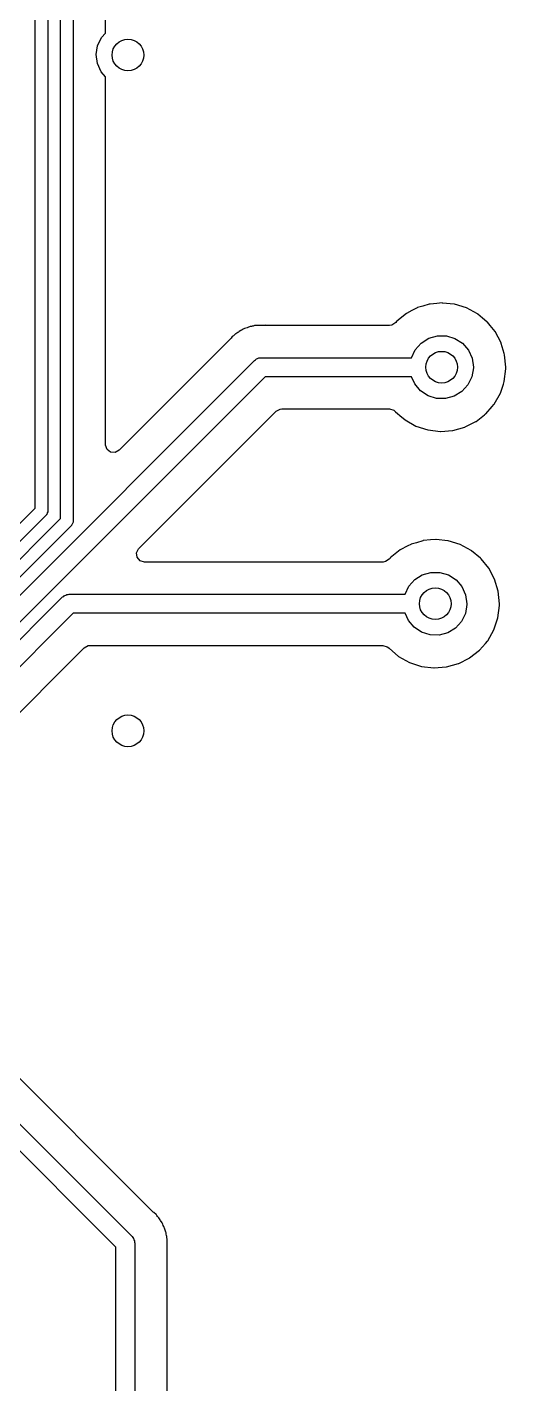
# Model space of a CAD drawing. Extents: x 123 to 292, y -246 to -33.
# Drawn here: x 174.81 to 182.37, y -83.08 to -61.66 of the extents above; entities that cross this region are included whole.
import ezdxf

# ---------------------------------------------------------------- set-up
doc = ezdxf.new("R2010")
doc.units = 0
doc.layers.add('BLACK', color=7, linetype='CONTINUOUS')

msp = doc.modelspace()

# ---------------------------------------------------------------- linework, layer by layer
at = {"layer": 'BLACK', "linetype": 'CONTINUOUS'}
for p, q in [((174.94, -69.2543), (174.94, -45.2481)), ((175.14, -45.2895), (175.14, -69.2958)), ((175.339, -69.4198), (175.339, -45.4135)), ((175.539, -45.455), (175.539, -69.4612)), ((176.048, -61.7573), (176.048, -56.8003)), ((175.925, -61.9568), (175.985, -61.8285)), ((175.985, -61.8285), (176.048, -61.7573)), ((175.903, -62.0969), (175.925, -61.9568)), ((175.921, -62.2375), (175.903, -62.0969)), ((175.979, -62.3672), (175.921, -62.2375)), ((176.048, -62.4498), (175.979, -62.3672)), ((176.048, -68.253), (176.048, -62.4498)), ((180.887, -66.1379), (180.801, -66.1826)), ((180.971, -66.0939), (180.887, -66.1379)), ((180.976, -66.091), (180.971, -66.0939)), ((180.971, -66.0939), (180.971, -66.0939)), ((181.059, -66.0667), (180.976, -66.091)), ((181.16, -66.0369), (181.059, -66.0667)), ((181.166, -66.0352), (181.16, -66.0369)), ((181.16, -66.0369), (181.16, -66.0369)), ((181.172, -66.0346), (181.166, -66.0352)), ((181.281, -66.0248), (181.172, -66.0346)), ((181.172, -66.0346), (181.172, -66.0346)), ((181.363, -66.0172), (181.281, -66.0248)), ((181.369, -66.0179), (181.363, -66.0172)), ((181.554, -66.0373), (181.369, -66.0179)), ((181.369, -66.0179), (181.369, -66.0179)), ((181.56, -66.0379), (181.554, -66.0373)), ((181.554, -66.0373), (181.554, -66.0373)), ((181.749, -66.0964), (181.56, -66.0379)), ((181.923, -66.1905), (181.749, -66.0964)), ((178.341, -66.3877), (178.333, -66.3906)), ((178.349, -66.3867), (178.341, -66.3877)), ((178.355, -66.3859), (178.349, -66.3867)), ((178.349, -66.3867), (178.349, -66.3867)), ((178.362, -66.385), (178.355, -66.3859)), ((178.381, -66.381), (178.362, -66.385)), ((178.402, -66.375), (178.381, -66.381)), ((178.448, -66.3736), (178.402, -66.375)), ((178.46, -66.3727), (178.448, -66.3736)), ((178.464, -66.3721), (178.46, -66.3726)), ((178.46, -66.3726), (178.46, -66.3726)), ((178.46, -66.3726), (178.46, -66.3727)), ((178.493, -66.3721), (178.464, -66.3721)), ((178.497, -66.372), (178.493, -66.3721)), ((178.56, -66.3701), (178.497, -66.372)), ((178.568, -66.3698), (178.56, -66.3701)), ((178.56, -66.3701), (178.56, -66.3701)), ((178.576, -66.3715), (178.568, -66.3698)), ((178.588, -66.3721), (178.576, -66.3715)), ((180.533, -66.3721), (178.588, -66.3721)), ((180.571, -66.3664), (180.533, -66.3721)), ((180.63, -66.3271), (180.571, -66.3664)), ((180.643, -66.3113), (180.63, -66.3271)), ((180.647, -66.3066), (180.643, -66.3113)), ((180.801, -66.1826), (180.647, -66.3066)), ((181.927, -66.1944), (181.923, -66.1905)), ((182, -66.2545), (181.927, -66.1944)), ((181.927, -66.1944), (181.927, -66.1944)), ((182.07, -66.3126), (182, -66.2545)), ((182.075, -66.3165), (182.07, -66.3126)), ((182.079, -66.3213), (182.075, -66.3165)), ((182.123, -66.375), (182.079, -66.3213)), ((182.079, -66.3213), (182.079, -66.3213)), ((182.2, -66.4698), (182.123, -66.375)), ((178.014, -66.5911), (176.263, -68.3421)), ((178.022, -66.5824), (178.014, -66.5911)), ((178.031, -66.5713), (178.022, -66.5824)), ((178.051, -66.5468), (178.031, -66.5713)), ((178.069, -66.5342), (178.051, -66.5468)), ((178.084, -66.5213), (178.069, -66.5342)), ((178.099, -66.5061), (178.084, -66.5213)), ((178.106, -66.5021), (178.099, -66.5061)), ((178.139, -66.4826), (178.106, -66.5021)), ((178.106, -66.5021), (178.106, -66.5021)), ((178.149, -66.4761), (178.139, -66.4826)), ((178.157, -66.4699), (178.149, -66.4761)), ((178.186, -66.449), (178.157, -66.4699)), ((178.206, -66.4411), (178.186, -66.449)), ((178.224, -66.4324), (178.206, -66.4411)), ((178.242, -66.4215), (178.224, -66.4324)), ((178.287, -66.4086), (178.242, -66.4215)), ((178.298, -66.4047), (178.287, -66.4086)), ((178.333, -66.3906), (178.298, -66.4047)), ((178.333, -66.3906), (178.333, -66.3906)), ((181.032, -66.6498), (181.152, -66.5742)), ((181.152, -66.5742), (181.288, -66.5352)), ((181.288, -66.5352), (181.43, -66.5361)), ((181.43, -66.5361), (181.566, -66.5767)), ((181.566, -66.5767), (181.685, -66.6538)), ((182.293, -66.6444), (182.2, -66.4698)), ((180.88, -66.8806), (180.938, -66.7561)), ((180.938, -66.7561), (181.032, -66.6498)), ((181.685, -66.6538), (181.777, -66.7612)), ((181.777, -66.7612), (181.836, -66.8903)), ((182.296, -66.6546), (182.293, -66.6444)), ((182.344, -66.8121), (182.296, -66.6546)), ((182.35, -66.8338), (182.344, -66.8121)), ((169.971, -75.3536), (178.4, -66.9245)), ((178.4, -66.9245), (178.417, -66.9147)), ((178.417, -66.9147), (178.431, -66.9007)), ((178.431, -66.9007), (178.45, -66.8956)), ((178.45, -66.8956), (178.467, -66.8857)), ((178.467, -66.8857), (178.487, -66.8857)), ((178.487, -66.8857), (178.506, -66.8806)), ((178.506, -66.8806), (180.88, -66.8806)), ((181.836, -66.8903), (181.856, -67.0306)), ((181.856, -67.0306), (181.856, -67.0428)), ((182.369, -67.0306), (182.35, -66.8338)), ((182.369, -67.0341), (182.369, -67.0306)), ((178.568, -67.1806), (170.139, -75.6096)), ((180.881, -67.1806), (178.568, -67.1806)), ((180.932, -67.2948), (180.881, -67.1806)), ((181.832, -67.1826), (181.771, -67.3102)), ((181.856, -67.0428), (181.832, -67.1826)), ((182.344, -67.2551), (182.369, -67.0589)), ((182.369, -67.0367), (182.369, -67.0341)), ((182.369, -67.0341), (182.369, -67.0341)), ((182.369, -67.0589), (182.369, -67.0367)), ((181.023, -67.4033), (180.932, -67.2948)), ((181.141, -67.4819), (181.023, -67.4033)), ((181.675, -67.4153), (181.555, -67.4895)), ((181.771, -67.3102), (181.675, -67.4153)), ((182.184, -67.6147), (182.282, -67.4428)), ((182.282, -67.4428), (182.33, -67.2964)), ((182.33, -67.2964), (182.344, -67.2551)), ((181.276, -67.5242), (181.141, -67.4819)), ((181.418, -67.5268), (181.276, -67.5242)), ((181.555, -67.4895), (181.418, -67.5268)), ((182.055, -67.7645), (182.153, -67.6504)), ((182.153, -67.6504), (182.18, -67.6194)), ((182.18, -67.6194), (182.184, -67.6147)), ((182.18, -67.6194), (182.18, -67.6194)), ((176.577, -69.8908), (178.742, -67.726)), ((178.742, -67.726), (178.804, -67.692)), ((178.804, -67.692), (178.831, -67.6891)), ((178.831, -67.6891), (180.53, -67.6891)), ((180.53, -67.6891), (180.599, -67.7091)), ((180.599, -67.7091), (180.621, -67.7276)), ((180.621, -67.7276), (180.623, -67.7297)), ((180.623, -67.7297), (180.627, -67.7346)), ((180.627, -67.7346), (180.725, -67.8181)), ((180.725, -67.8181), (180.772, -67.858)), ((180.772, -67.858), (180.778, -67.8627)), ((180.778, -67.8627), (180.95, -67.9592)), ((181.728, -67.9726), (181.893, -67.889)), ((181.893, -67.889), (181.899, -67.8862)), ((181.893, -67.889), (181.893, -67.889)), ((181.899, -67.8862), (182.034, -67.7806)), ((182.034, -67.7806), (182.05, -67.7683)), ((182.05, -67.7683), (182.055, -67.7645)), ((180.95, -67.9592), (181.138, -68.0203)), ((181.138, -68.0203), (181.335, -68.0438)), ((181.335, -68.0438), (181.341, -68.0433)), ((181.341, -68.0433), (181.526, -68.0291)), ((181.341, -68.0433), (181.341, -68.0433)), ((181.526, -68.0291), (181.532, -68.0286)), ((181.526, -68.0291), (181.526, -68.0291)), ((181.532, -68.0286), (181.722, -67.9754)), ((181.722, -67.9754), (181.728, -67.9726)), ((181.728, -67.9726), (181.728, -67.9726)), ((176.048, -68.262), (176.048, -68.253)), ((176.073, -68.3285), (176.048, -68.262)), ((176.13, -68.371), (176.073, -68.3285)), ((176.201, -68.3761), (176.13, -68.371)), ((176.263, -68.3421), (176.201, -68.3761)), ((169.64, -74.5545), (174.94, -69.2543)), ((175.111, -69.3665), (169.752, -74.7252)), ((175.114, -69.3593), (175.111, -69.3665)), ((175.121, -69.3545), (175.114, -69.3593)), ((175.128, -69.3323), (175.121, -69.3545)), ((175.139, -69.3114), (175.128, -69.3323)), ((175.14, -69.2958), (175.137, -69.3034)), ((175.137, -69.3034), (175.139, -69.3114)), ((169.805, -74.954), (175.339, -69.4198)), ((175.51, -69.5319), (169.917, -75.1248)), ((175.514, -69.5248), (175.51, -69.5319)), ((175.52, -69.52), (175.514, -69.5248)), ((175.528, -69.4977), (175.52, -69.52)), ((175.538, -69.4769), (175.528, -69.4977)), ((175.539, -69.4612), (175.537, -69.4689)), ((175.537, -69.4689), (175.538, -69.4769)), ((180.956, -69.8009), (180.875, -69.8248)), ((181.059, -69.7707), (180.956, -69.8009)), ((181.065, -69.769), (181.059, -69.7707)), ((181.059, -69.7707), (181.059, -69.7707)), ((181.071, -69.7684), (181.065, -69.769)), ((181.179, -69.7586), (181.071, -69.7684)), ((181.071, -69.7684), (181.071, -69.7684)), ((181.261, -69.751), (181.179, -69.7586)), ((181.268, -69.7517), (181.261, -69.751)), ((181.452, -69.7711), (181.268, -69.7517)), ((181.268, -69.7517), (181.268, -69.7517)), ((181.458, -69.7717), (181.452, -69.7711)), ((181.452, -69.7711), (181.452, -69.7711)), ((181.647, -69.8302), (181.458, -69.7717)), ((176.541, -69.962), (176.571, -69.8974)), ((176.551, -70.0322), (176.541, -69.962)), ((176.571, -69.8974), (176.577, -69.8908)), ((180.7, -69.9164), (180.545, -70.0404)), ((180.82, -69.8533), (180.7, -69.9164)), ((180.869, -69.8277), (180.82, -69.8533)), ((180.875, -69.8248), (180.869, -69.8277)), ((180.869, -69.8277), (180.869, -69.8277)), ((181.821, -69.9243), (181.647, -69.8302)), ((181.826, -69.9282), (181.821, -69.9243)), ((181.969, -70.0464), (181.826, -69.9282)), ((181.826, -69.9282), (181.826, -69.9282)), ((176.598, -70.0859), (176.551, -70.0322)), ((176.666, -70.1059), (176.598, -70.0859)), ((180.432, -70.1059), (176.666, -70.1059)), ((180.469, -70.1002), (180.432, -70.1059)), ((180.528, -70.0609), (180.469, -70.1002)), ((180.541, -70.0451), (180.528, -70.0609)), ((180.545, -70.0404), (180.541, -70.0451)), ((181.973, -70.0503), (181.969, -70.0464)), ((181.977, -70.0551), (181.973, -70.0503)), ((181.978, -70.0554), (181.977, -70.0551)), ((181.977, -70.0551), (181.977, -70.0551)), ((182.098, -70.2036), (181.978, -70.0554)), ((182.191, -70.3782), (182.098, -70.2036)), ((180.836, -70.4899), (180.93, -70.3836)), ((180.93, -70.3836), (181.05, -70.308)), ((181.05, -70.308), (181.187, -70.269)), ((181.187, -70.269), (181.328, -70.2699)), ((181.328, -70.2699), (181.464, -70.3105)), ((181.464, -70.3105), (181.583, -70.3876)), ((181.583, -70.3876), (181.676, -70.495)), ((182.248, -70.5676), (182.191, -70.3782)), ((170.178, -75.8531), (175.372, -70.6583)), ((175.372, -70.6583), (175.389, -70.6485)), ((175.389, -70.6485), (175.403, -70.6345)), ((175.403, -70.6345), (175.422, -70.6294)), ((175.422, -70.6294), (175.44, -70.6195)), ((175.44, -70.6195), (175.459, -70.6195)), ((175.459, -70.6195), (175.478, -70.6144)), ((175.478, -70.6144), (180.778, -70.6144)), ((180.778, -70.6144), (180.836, -70.4899)), ((181.676, -70.495), (181.734, -70.6241)), ((181.734, -70.6241), (181.754, -70.7644)), ((182.268, -70.7644), (182.248, -70.5676)), ((181.754, -70.7766), (181.731, -70.9164)), ((181.754, -70.7644), (181.754, -70.7766)), ((182.243, -70.9889), (182.267, -70.7927)), ((182.267, -70.7927), (182.268, -70.7644)), ((175.541, -70.9144), (170.346, -76.1091)), ((180.78, -70.9144), (175.541, -70.9144)), ((180.83, -71.0286), (180.78, -70.9144)), ((180.921, -71.1371), (180.83, -71.0286)), ((181.669, -71.044), (181.574, -71.1491)), ((181.731, -70.9164), (181.669, -71.044)), ((182.18, -71.1766), (182.243, -70.9889)), ((181.039, -71.2157), (180.921, -71.1371)), ((181.174, -71.258), (181.039, -71.2157)), ((181.316, -71.2606), (181.174, -71.258)), ((181.453, -71.2233), (181.316, -71.2606)), ((181.574, -71.1491), (181.453, -71.2233)), ((182.082, -71.3485), (182.18, -71.1766)), ((172.13, -75.0437), (175.714, -71.4598)), ((175.714, -71.4598), (175.777, -71.4258)), ((175.777, -71.4258), (175.803, -71.4229)), ((175.803, -71.4229), (180.429, -71.4229)), ((180.429, -71.4229), (180.497, -71.4429)), ((180.497, -71.4429), (180.52, -71.4614)), ((180.52, -71.4614), (180.522, -71.4635)), ((180.522, -71.4635), (180.525, -71.4684)), ((180.525, -71.4684), (180.676, -71.5965)), ((181.797, -71.62), (181.953, -71.4983)), ((181.953, -71.4983), (182.047, -71.3898)), ((182.047, -71.3898), (182.078, -71.3532)), ((182.078, -71.3532), (182.082, -71.3485)), ((182.078, -71.3532), (182.078, -71.3532)), ((180.676, -71.5965), (180.849, -71.693)), ((180.849, -71.693), (181.037, -71.7541)), ((181.43, -71.7624), (181.621, -71.7092)), ((181.621, -71.7092), (181.626, -71.7064)), ((181.626, -71.7064), (181.792, -71.6228)), ((181.626, -71.7064), (181.626, -71.7064)), ((181.792, -71.6228), (181.797, -71.62)), ((181.792, -71.6228), (181.792, -71.6228)), ((181.037, -71.7541), (181.233, -71.7776)), ((181.233, -71.7776), (181.239, -71.7771)), ((181.239, -71.7771), (181.424, -71.7629)), ((181.239, -71.7771), (181.239, -71.7771)), ((181.424, -71.7629), (181.43, -71.7624)), ((181.424, -71.7629), (181.424, -71.7629)), ((176.802, -80.3672), (172.627, -76.1916)), ((172.017, -76.3006), (176.469, -80.7529)), ((176.213, -80.9211), (171.805, -76.5136)), ((176.811, -80.3752), (176.802, -80.3672)), ((176.847, -80.4046), (176.811, -80.3752)), ((176.852, -80.4111), (176.847, -80.4046)), ((176.859, -80.422), (176.852, -80.4111)), ((176.872, -80.437), (176.859, -80.422)), ((176.887, -80.4522), (176.872, -80.437)), ((176.891, -80.459), (176.887, -80.4522)), ((176.911, -80.492), (176.891, -80.459)), ((176.891, -80.459), (176.891, -80.459)), ((176.917, -80.5019), (176.911, -80.492)), ((176.945, -80.5392), (176.917, -80.5019)), ((176.953, -80.5592), (176.945, -80.5392)), ((176.961, -80.5769), (176.953, -80.5592)), ((176.972, -80.5954), (176.961, -80.5769)), ((176.985, -80.6398), (176.972, -80.5954)), ((176.989, -80.651), (176.985, -80.6398)), ((177.003, -80.6866), (176.989, -80.651)), ((177.006, -80.6939), (177.003, -80.6866)), ((177.003, -80.6866), (177.003, -80.6866)), ((177.007, -80.7018), (177.006, -80.6939)), ((177.009, -80.7152), (177.007, -80.7018)), ((177.007, -80.7018), (177.007, -80.7018)), ((177.013, -80.7346), (177.009, -80.7152)), ((177.019, -80.7552), (177.013, -80.7346)), ((176.213, -84.0923), (176.213, -80.9211)), ((176.469, -80.7529), (176.479, -80.77)), ((176.479, -80.77), (176.493, -80.784)), ((176.493, -80.784), (176.498, -80.8031)), ((176.498, -80.8031), (176.508, -80.8202)), ((176.508, -80.8202), (176.508, -80.8399)), ((176.508, -80.8399), (176.513, -80.859)), ((176.513, -80.859), (176.513, -84.0933)), ((177.019, -80.7631), (177.019, -80.7552)), ((177.02, -80.8013), (177.019, -80.7631)), ((177.021, -80.8132), (177.02, -80.8013)), ((177.022, -80.8176), (177.021, -80.8132)), ((177.022, -80.8467), (177.022, -80.8176)), ((177.022, -80.8506), (177.022, -80.8467)), ((177.024, -80.9215), (177.022, -80.8506)), ((177.022, -80.9292), (177.024, -80.9215)), ((177.022, -80.9411), (177.022, -80.9292)), ((177.022, -80.9292), (177.022, -80.9292)), ((177.022, -83.6918), (177.022, -80.9411))]:
    msp.add_line(p, q, dxfattribs=at)
at = {"layer": 'BLACK'}
for centre in [(176.403, -62.103), (181.356, -67.0306), (181.254, -70.7644), (176.403, -72.771)]:
    msp.add_circle(centre, 0.25, dxfattribs=at)

doc.saveas('drawing.dxf')
